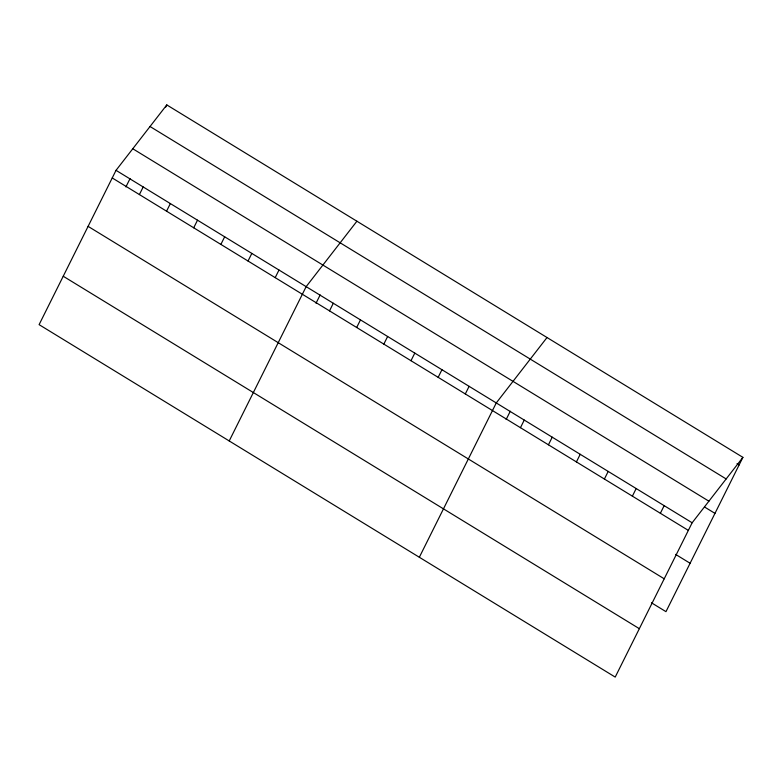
<?xml version="1.0" encoding="UTF-8"?>
<svg xmlns="http://www.w3.org/2000/svg" width="782" height="782" viewBox="0 0 782 782"><rect width="100%" height="100%" fill="white"/><g stroke="black" fill="none" stroke-linecap="round" stroke-linejoin="round"><path stroke-width="1.17" d="M116.029 170.339L39.1 324.647L615.209 677.085L692.148 522.777L742.9 457.353L166.791 104.915L116.029 170.339L692.148 522.777M125.902 186.918L130.047 178.609M165.706 107.095L166.791 104.915M139.401 194.571L143.194 186.957M166.556 211.189L170.349 203.574M193.711 227.806L197.514 220.182M220.876 244.414L224.669 236.799M248.031 261.032L251.833 253.417M275.196 277.649L278.988 270.034M229.214 440.95L306.153 286.642L356.905 221.218M316.026 303.221L320.17 294.912M329.515 310.874L333.308 303.26M356.67 327.492L360.473 319.877M383.835 344.109L387.628 336.495M410.99 360.717L414.792 353.102M438.155 377.335L441.947 369.72M465.31 393.952L469.112 386.337M419.338 557.253L496.267 402.945L547.019 337.521M506.14 419.523L510.284 411.215M520.45 427.686L524.253 420.071M548.436 444.802L552.229 437.187M576.422 461.918L580.215 454.303M604.398 479.043L608.201 471.419M632.384 496.159L636.177 488.545M660.37 513.275L664.162 505.661M742.9 457.353L665.971 611.661L651.455 602.785M737.025 463.697L739.107 464.967M150.036 126.508L726.155 478.946M132.784 148.756L708.893 501.184M704.602 507.039L714.963 513.373M112.237 177.954L688.346 530.392M675.589 554.379L690.105 563.255M88.102 226.369L664.211 578.797M63.234 276.242L639.344 628.679"/></g></svg>
